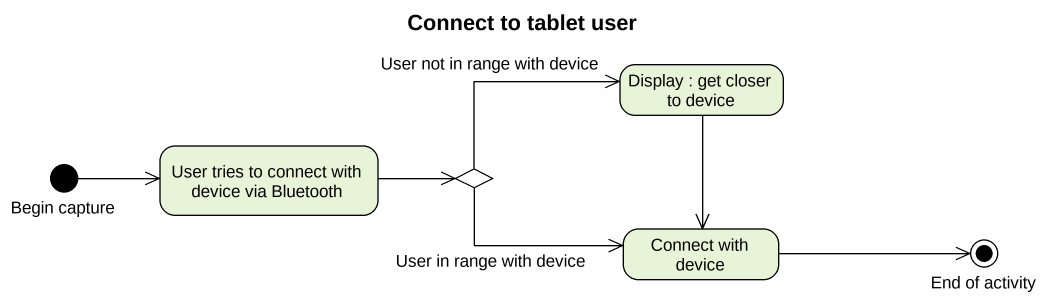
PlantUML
@startuml
title Connect to tablet user
hide empty description
state "Display : get closer to device" as Display
state "User tries to connect with device via Bluetooth" as User_tries_to_connect_with
state "Begin capture" as Begin_capture <<start>>
state choice1 <<choice>>
state "Connect with device" as Connect_with_device
state "End of activity" as End_of_activity <<end>>
Display --> Connect_with_device
User_tries_to_connect_with -right-> choice1
Begin_capture -right-> User_tries_to_connect_with
choice1 -right-> Display : User not in range with device
choice1 -right-> Connect_with_device : User in range with device
Connect_with_device -right-> End_of_activity
@enduml
